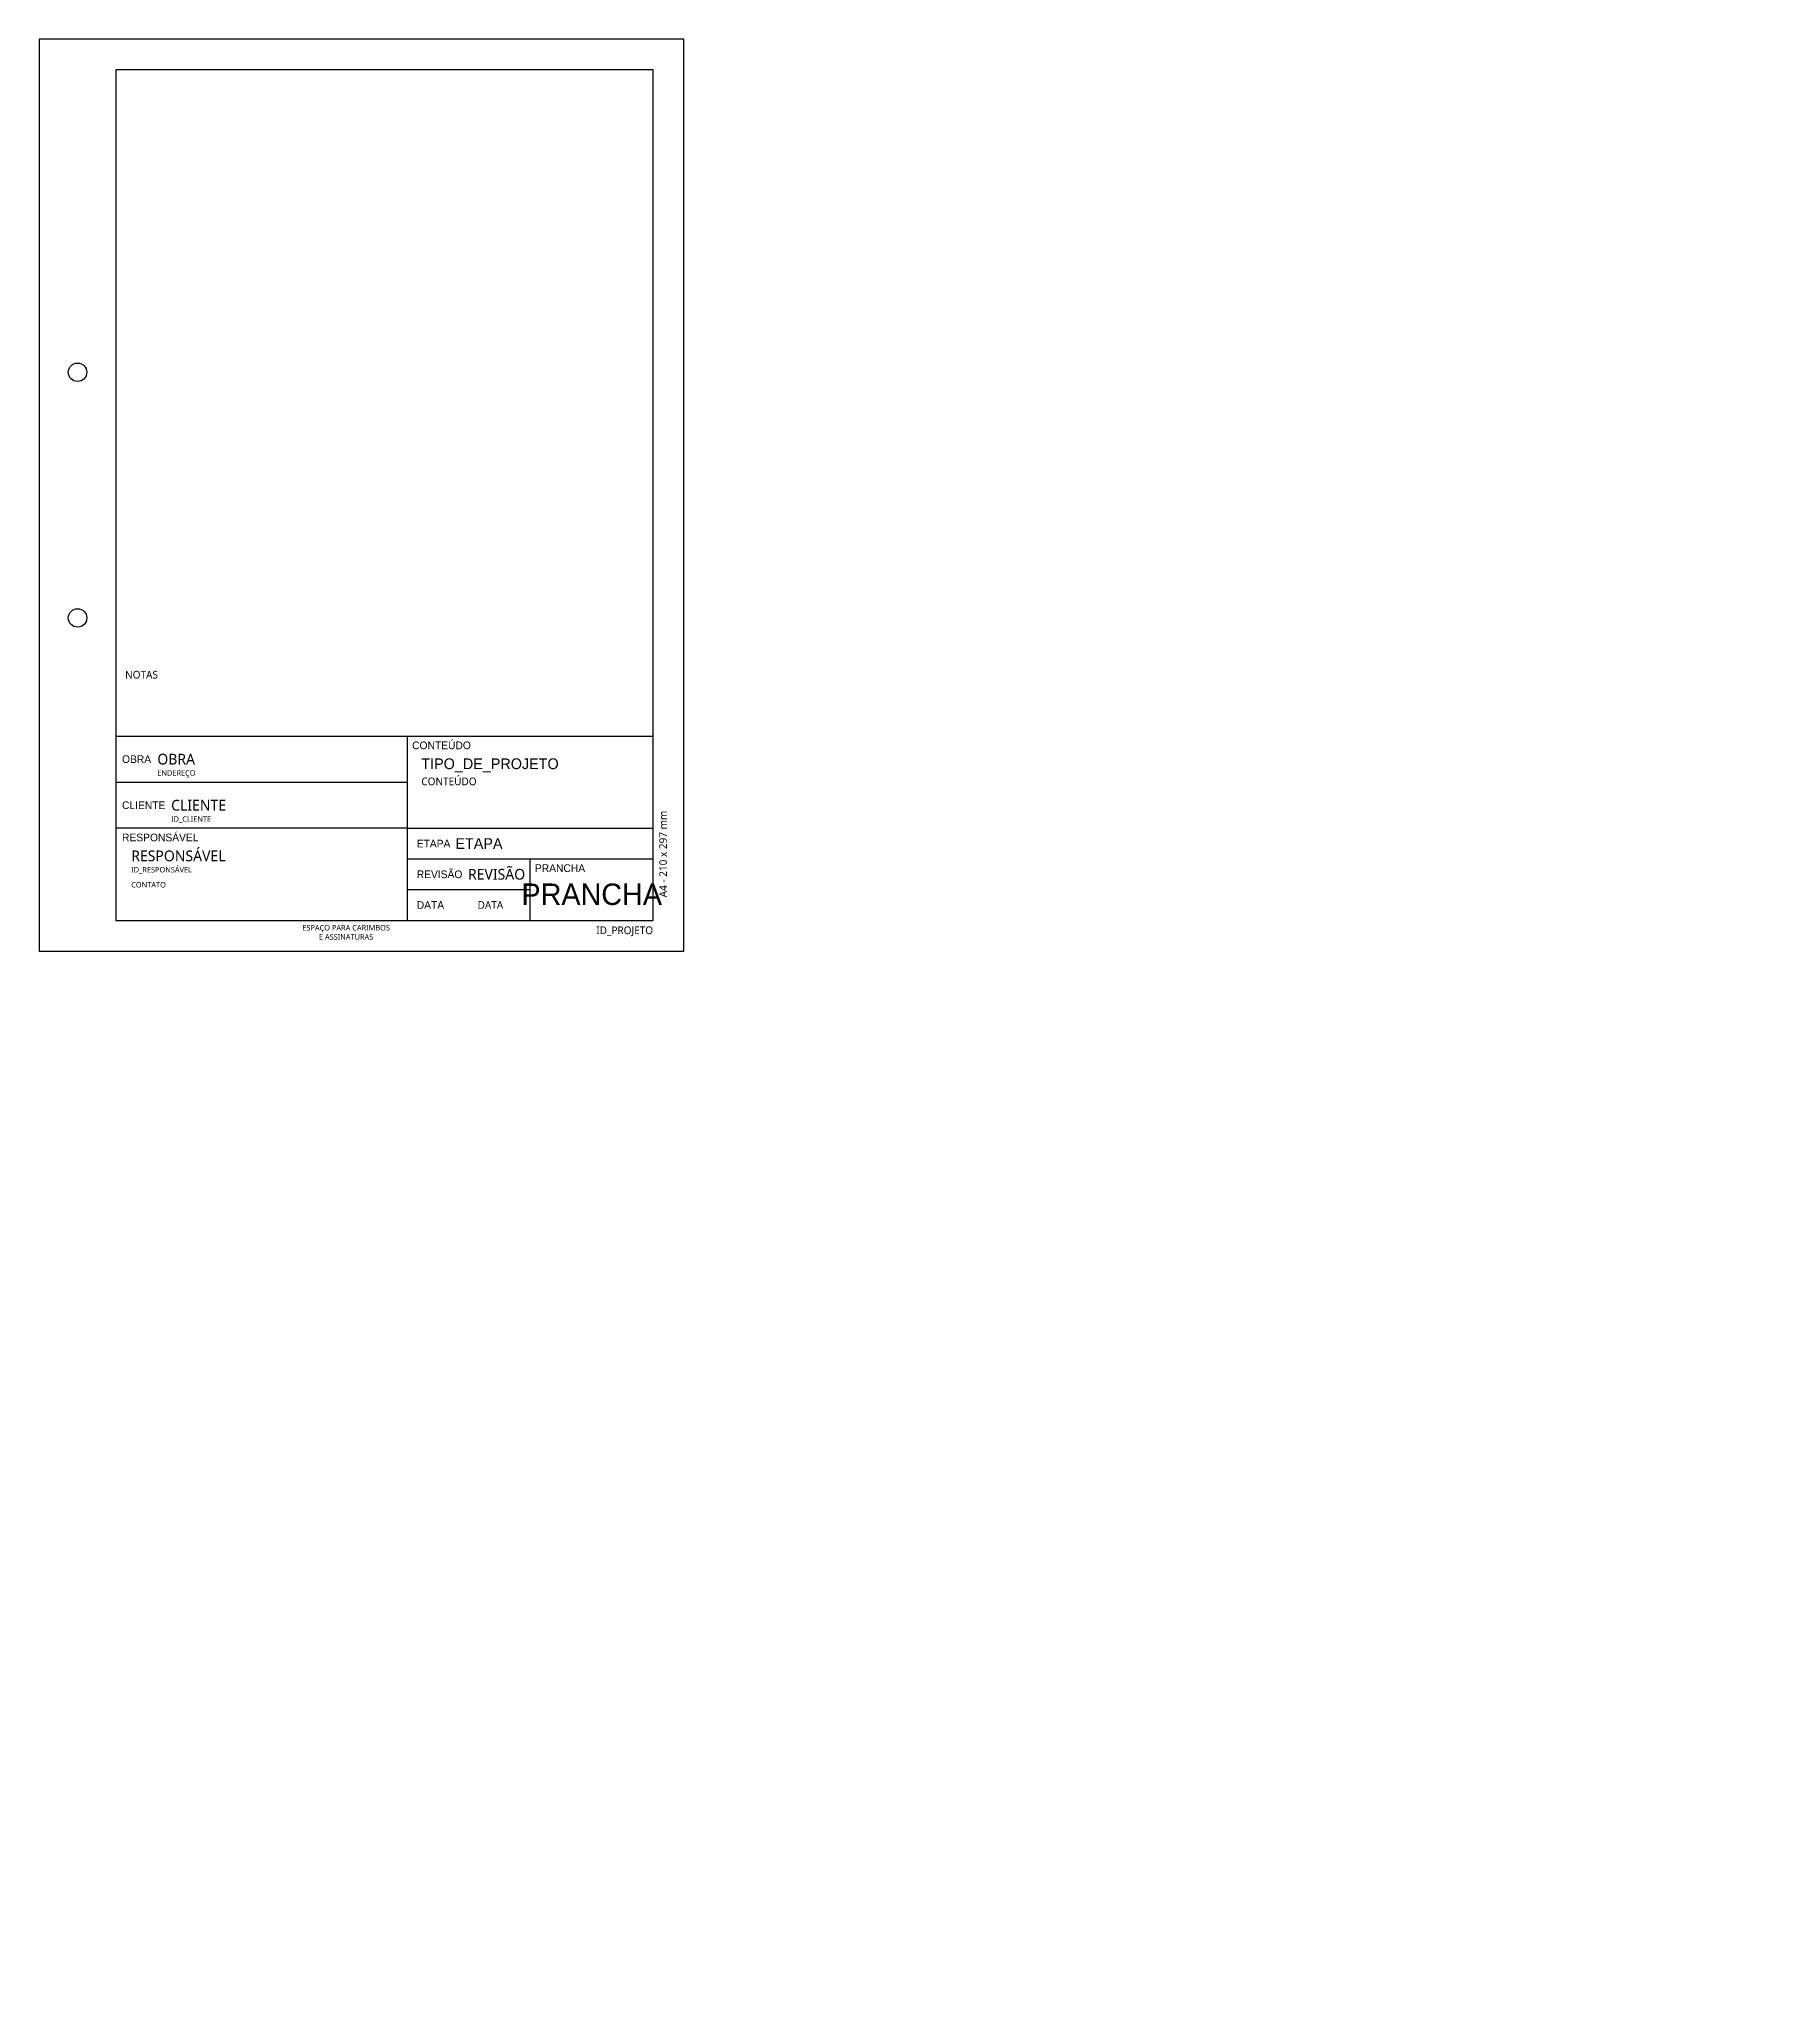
# Model space of a CAD drawing. Header units: centimetres. Extents: x -21 to 3606, y -98 to 30.
# Drawn here: x -21 to 35.7, y -34.1 to 29.7 of the extents above; entities that cross this region are included whole.
import ezdxf
from ezdxf.enums import TextEntityAlignment as Align

# ---------------------------------------------------------------- set-up
doc = ezdxf.new("R2010")
doc.units = ezdxf.units.CM
for name, color, linetype in [('ATS-Símbolo 1', 1, 'Continuous'), ('ATS-Símbolo 2', 2, 'Continuous'), ('ATS-Símbolo 3', 3, 'Continuous'), ('ATS-Símbolo 4', 4, 'Continuous'), ('ATS-Símbolo 5', 5, 'Continuous')]:
    doc.layers.add(name, color=color, linetype=linetype)
doc.styles.get("Standard").update_dxf_attribs({"font": 'segoeuil.ttf'})
doc.styles.add('Standard Bold', font='seguisb.ttf')

# ---------------------------------------------------------------- blocks, each defined once
blk = doc.blocks.new('ATS-A4')
at = {"layer": 'ATS-Símbolo 1'}
for centre in [(-19.75, 18.85), (-19.75, 10.85)]:
    blk.add_circle(centre, 0.3, dxfattribs=at)
at = {"layer": 'ATS-Símbolo 5'}
blk.add_lwpolyline([(-18.5, 28.7), (-18.5, 1), (-1, 1), (-1, 28.7)], close=True, dxfattribs=at)
at = {"layer": 'Defpoints'}
blk.add_lwpolyline([(-21, 29.7), (-21, 29.7), (-21, 0), (0, 0), (0, 29.7), (0, 29.7)], close=True, dxfattribs=at)
at = {"layer": 'ATS-Símbolo 2'}
blk.add_text('A4 - 210 x 297 mm', height=0.25, rotation=90, dxfattribs=at).set_placement((-0.8, 1.75), align=Align.TOP_LEFT)

msp = doc.modelspace()

# ---------------------------------------------------------------- linework, layer by layer
at = {"layer": 'ATS-Símbolo 3'}
for p, q in [((-9, 5.5), (-9, 7)), ((-18.5, 5.5), (-9, 5.5)), ((-9, 4), (-9, 5.5)), ((-9, 4), (-18.5, 4)), ((-9, 3), (-9, 4)), ((-9, 4), (-1, 4)), ((-9, 2), (-9, 3)), ((-9, 3), (-5, 3)), ((-5, 2), (-5, 3)), ((-5, 3), (-1, 3)), ((-9, 2), (-5, 2)), ((-9, 1), (-9, 2)), ((-5, 1), (-5, 2))]:
    msp.add_line(p, q, dxfattribs=at)
at = {"layer": 'ATS-Símbolo 5'}
msp.add_line((-18.5, 7), (-1, 7), dxfattribs=at)

# ---------------------------------------------------------------- block references
msp.add_blockref('ATS-A4', (0, 0), dxfattribs=at)

# ---------------------------------------------------------------- texts
at = {"layer": 'ATS-Símbolo 2', "insert": (-11, 0.85), "char_height": 0.18, "attachment_point": 2}
msp.add_mtext_dynamic_manual_height_columns('ESPAÇO PARA CARIMBOS E ASSINATURAS', width=2.88079, gutter_width=9, heights=[0], dxfattribs=at)
at = {"layer": 'ATS-Símbolo 2', "lineweight": 30, "flags": 104}
msp.add_attdef('NOTAS', text='', height=0.25, dxfattribs=at).set_placement((-18.2, 8.8), align=Align.BOTTOM_LEFT)
at = {"layer": 'ATS-Símbolo 2', "flags": 8}
for tag, text, p in [('ENDEREÇO', 'ENDEREÇO', (-17.15, 5.8)), ('ID_CLIENTE', 'CNPJ: ', (-16.7, 4.3)), ('ID_RESPONSÁVEL', 'CAU: ', (-18, 2.65))]:
    msp.add_attdef(tag, text=text, height=0.18, dxfattribs=at).set_placement(p, align=Align.MIDDLE_LEFT)
at = {"layer": 'ATS-Símbolo 2', "lineweight": 30, "flags": 104}
for tag, text, height, p in [('CONTEÚDO', 'TIPO DE PROJETO', 0.25, (-8.55, 5.65)), ('CONTATO', '', 0.18, (-18, 2.25))]:
    msp.add_attdef(tag, text=text, height=height, dxfattribs=at).set_placement(p, align=Align.TOP_LEFT)
at = {"layer": 'ATS-Símbolo 2', "flags": 8}
msp.add_attdef('ID_PROJETO', text='ID DO PROJETO', height=0.25, dxfattribs=at).set_placement((-1, 0.8), align=Align.TOP_RIGHT)
at = {"layer": 'ATS-Símbolo 3', "flags": 8}
for tag, text, p in [('OBRA', 'OBRA', (-17.15, 6.25)), ('CLIENTE', 'CLIENTE', (-16.7, 4.75)), ('RESPONSÁVEL', 'RESPONSÁVEL', (-18, 3.1))]:
    msp.add_attdef(tag, text=text, height=0.35, dxfattribs=at).set_placement(p, align=Align.MIDDLE_LEFT)
at = {"layer": 'ATS-Símbolo 3', "style": 'Standard Bold', "flags": 8}
for tag, text, p in [('TIPO_DE_PROJETO', 'ARQUITETÔNICO', (-8.55, 6.1)), ('ETAPA', 'ANTEPROJETO', (-7.44, 3.5))]:
    msp.add_attdef(tag, text=text, height=0.35, dxfattribs=at).set_placement(p, align=Align.MIDDLE_LEFT)
at = {"layer": 'ATS-Símbolo 3', "flags": 8}
for tag, text, height, p in [('REVISÃO', '00', 0.35, (-6.1, 2.5)), ('DATA', 'XX/XX/XXXX', 0.25, (-6.3, 1.5))]:
    msp.add_attdef(tag, text=text, height=height, dxfattribs=at).set_placement(p, align=Align.MIDDLE_CENTER)
at = {"layer": 'ATS-Símbolo 3', "style": 'Standard Bold', "flags": 8}
msp.add_attdef('PRANCHA', text='01', height=0.7, dxfattribs=at).set_placement((-3, 1.85), align=Align.MIDDLE_CENTER)
at = {"layer": 'ATS-Símbolo 4', "style": 'Standard Bold'}
for s, p in [('OBRA', (-18.3, 6.25)), ('CONTEÚDO', (-8.85, 6.7)), ('CLIENTE', (-18.3, 4.75)), ('RESPONSÁVEL', (-18.3, 3.7)), ('ETAPA', (-8.7, 3.5)), ('REVISÃO', (-8.7, 2.5)), ('PRANCHA', (-4.85, 2.7)), ('DATA', (-8.7, 1.5))]:
    msp.add_text(s, height=0.25, dxfattribs=at).set_placement(p, align=Align.MIDDLE_LEFT)

doc.saveas('drawing.dxf')
